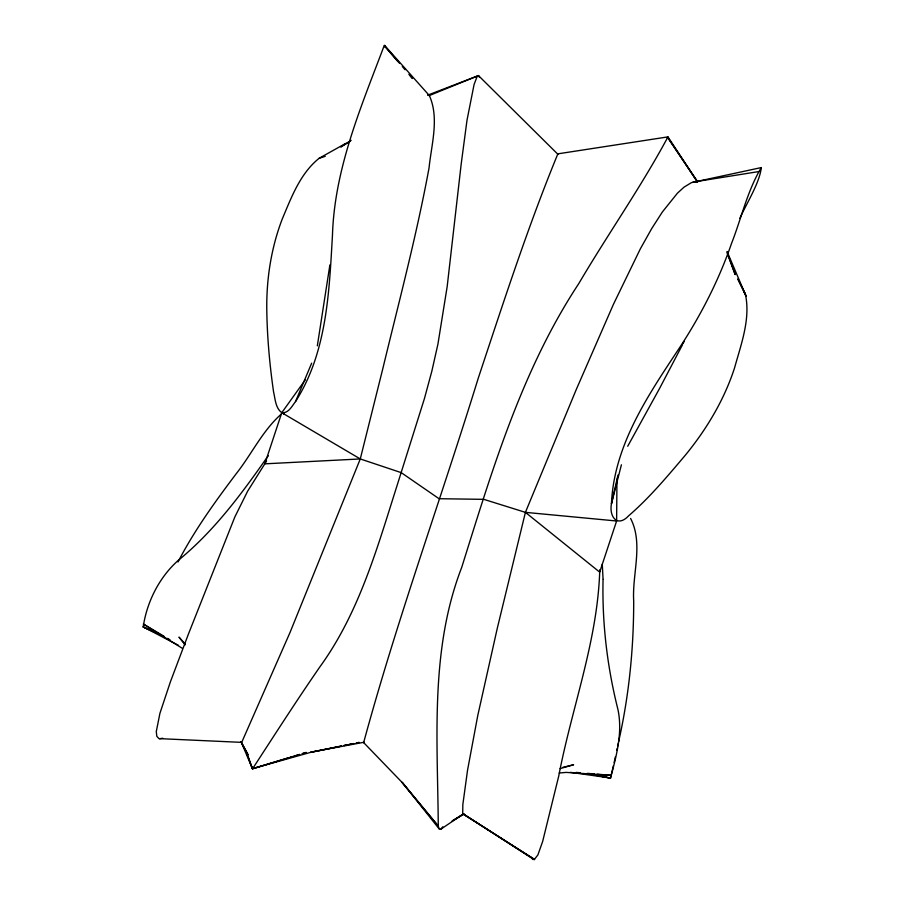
<?xml version="1.0" encoding="UTF-8"?>
<svg xmlns="http://www.w3.org/2000/svg" width="905" height="905" viewBox="0 0 905 905"><rect width="100%" height="100%" fill="white"/><g stroke="black" fill="none" stroke-linecap="round" stroke-linejoin="round"><path stroke-width="1.36" d="M739.86 218.275C746.953 202.641 759.578 182.957 761.32 167.572L691.454 182.629L684.022 187.154L677.415 193.206L662.46 211.849L651.724 228.546L640.355 248.818L613.511 304.148L576.349 389.32L525.409 512.354L497.23 628.534L477.795 715.403L467.546 770.166L462.84 804.545L462.704 813.516L534.154 859.693L537.853 854.999L542.627 841.548L558.702 776.219C571.689 708.106 597.21 641.939 599.687 572.13L616.622 520.997L616.961 479.096M599.925 569.675L599.687 572.13L525.409 512.354L483.802 499.345L439.049 498.712L401.243 472.648L360.281 458.948L281.783 412.691C275.414 408.053 275.256 398.947 273.559 391.82C269.656 364.658 267.167 337.248 266.783 309.804C266.375 278.932 271.183 247.902 282.247 219.021C291.365 197.392 300.256 173.341 319.16 158.273L345.665 143.431M317.327 345.846L329.895 264.871M252.416 766.908L252.518 768.831L291.501 756.953M595.23 775.11L610.479 778.164C616.396 755.924 622.798 732.892 618.002 709.758C607.266 667.109 602.029 623.387 603.058 579.404M618.579 741.862C629.032 695.628 633.738 648.331 633.692 600.954C632.052 573.861 643.613 543.713 630.604 518.463M617.674 746.229L618.353 742.982M616.78 750.426L617.221 748.345M614.891 759.148L615.434 756.671M614.122 762.61L614.631 760.302M617.991 475.012L611.452 503.746C608.963 516.427 617.233 528.079 628.715 515.726C649.564 497.739 667.313 476.426 685.096 455.487C706.488 429.423 724.158 400.021 734.577 367.837C741.105 344.194 750.777 318.73 745.347 294.035L737.994 279.136M613.409 765.777L610.502 778.096M266.556 461.041L247.631 491.2L234.825 517.004L188.455 633.998L170.423 681.77L159.925 713.31L156.282 731.579L156.825 736.319L158.941 738.604L241.397 742.36L242.008 741.693L289.962 632.629L360.281 458.948L382.623 369.432C398.788 302.428 416.538 235.73 429.049 167.923C431.425 144.438 439.491 118.012 429.332 95.534L384.455 45.273L384.84 47.003M621.407 464.797L611.452 503.746C614.031 444.977 648.331 394.874 679.689 347.543C700.968 315.019 718.819 280.233 731.523 243.456C741.433 218.229 747.259 190.955 761.32 167.572M360.281 458.948L264.848 463.835L281.783 412.691C288.367 413.608 292.1 405.983 295.528 401.56L311.671 363.154M683.06 343.617L684.169 341.4M682.483 344.748L659.519 388.55L627.719 446.244M177.991 561.982C194.247 530.624 214.926 501.924 236.16 473.801C251.68 454.208 262.484 430.599 281.478 413.936M667.245 138.08L667.981 136.881L697.551 182.097L695.606 181.656M295.528 401.56C327.09 352.147 329.137 291.885 332.463 235.221C334.499 168.602 361.072 106.948 384.206 45.589L397.906 61.517M442.828 826.774L441.007 829.082L439.332 829.104L402.08 782.203L438.269 826.073L439.072 828.731M341.094 746.082L310.709 752.213L364.115 742.236M305.392 379.715L281.783 412.691L284.08 414.083M267.224 457.172C241.103 494.537 213.75 531.439 178.161 560.466C159.11 577.447 146.814 602.13 143.205 627.018L157.3 633.409M267.846 456.448L268.378 455.849M441.007 829.082L462.896 814.308M351.163 140.332L340.71 146.983L350.133 141.372M462.715 814.376L452.104 821.027L464.186 813.991L463.451 814.183L534.595 859.512L462.908 813.867M319.16 158.273L325.223 156.327M241.103 741.829L247.88 754.476L241.103 741.829L252.518 768.831C274.769 734.656 296.931 700.029 320.223 666.385C359.251 612.436 377.317 547.604 397.216 485.08L424.479 398.426L431.821 371.254L437.907 344.239L447.172 286.614L461.211 163.85L467.014 120.161L474.084 84.482L477.082 76.608L478.474 75.59L479.492 77.355M558.046 154.427L478.474 75.59L429.332 95.534L427.646 95.093M428.189 94.968L478.474 75.59M294.193 756.139L299.566 754.499M302.259 753.673L306.286 752.451L302.315 753.639M287.643 758.062L252.97 768.537L310.189 752.485L341.468 746.082M290.313 757.259L299.646 754.442M560.116 768.605L573.612 764.748L562.853 767.338M162.753 738.242L159.563 738.751M344.183 745.516L353.697 743.571M356.423 743.016L359.138 742.451M343.855 745.516L346.615 744.962M349.387 744.408L353.527 743.571M356.287 743.016L359.047 742.451M692.981 182.086L758.741 171.577M559.233 773.028L566.032 772.395L611.135 775.347L597.142 774.171M576.146 772.418L580.343 772.768M587.345 773.345L594.336 773.933M525.409 512.354L616.622 520.997M570.455 772.338L610.502 778.017L592.47 774.465M158.036 633.647L143.024 626.803L178.477 645.344M163.963 636.249L143.329 624.031L182.165 648.229M167.606 638.398L170.038 639.835M532.864 859.501L531.246 857.431M743.639 291.67L745.347 294.035M363.787 742.722L401.175 781.467L438.269 826.073C437.692 739.634 429.773 649.914 461.697 567.435C492.343 469.729 521.868 369.919 578.793 283.57C607.809 234.248 640.876 187.301 667.981 136.881L557.865 153.839C527.694 227.166 503.271 302.937 478.247 378.211C440.746 499.843 396.944 619.914 363.606 742.745M185.378 644.337L178.975 637.109L185.14 644.846M408.868 74.267L412.522 78.52M384.829 46.121L399.546 63.293M402.306 66.517L405.067 69.742M409.66 75.115L412.42 78.328M697.212 181.079L667.641 137.413L697.551 182.097M737.835 279.091L746.184 296.399L727.066 251.488M727.303 253.434L735.199 274.588L727.111 252.257M252.518 768.831L246.782 753.017L252.269 768.662M602.289 564.222L603.047 578.883"/></g></svg>
